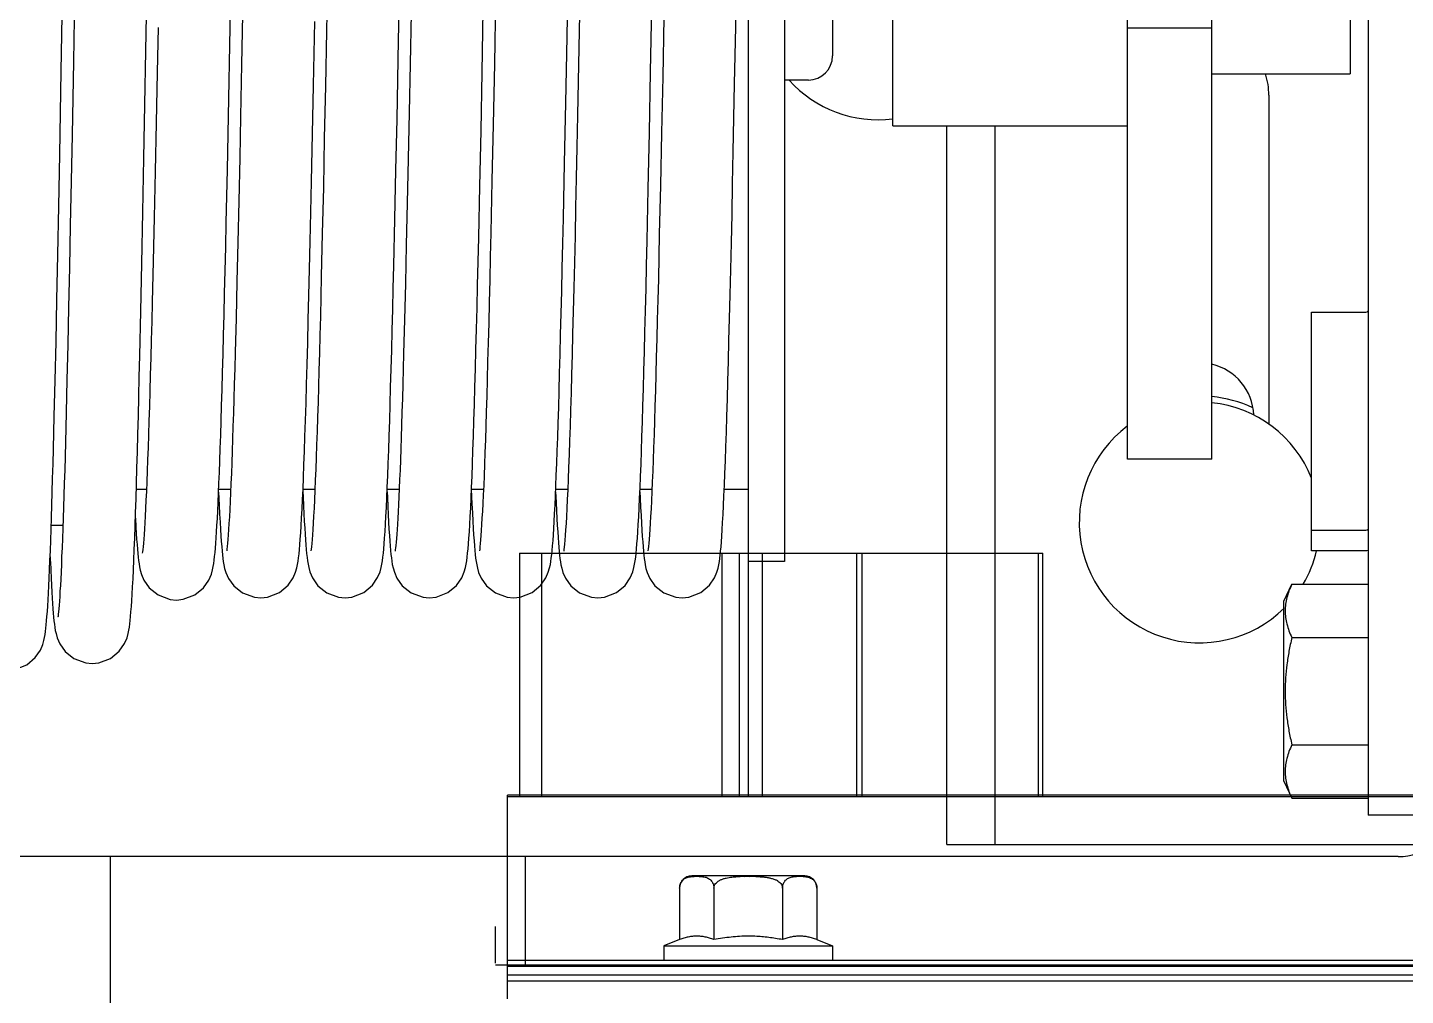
# Model space of a CAD drawing. Header units: millimetres. Extents: x 21899 to 38731, y -5425 to 3612.
# Drawn here: x 31261.5 to 31376, y -2807.2 to -2726.8 of the extents above; entities that cross this region are included whole.
import ezdxf

# ---------------------------------------------------------------- set-up
doc = ezdxf.new("R2010")
doc.units = ezdxf.units.MM

msp = doc.modelspace()

# ---------------------------------------------------------------- linework, layer by layer
at = {"color": 7, "linetype": 'Continuous'}
for p, q in [((31372.9, -2632.11), (31372.9, -2792.22)), ((31324.4, -2653.16), (31324.4, -2771.16)), ((31352.9, -2762.64), (31352.9, -2661.68)), ((31359.9, -2762.64), (31359.9, -2661.68)), ((31321.4, -2675.38), (31321.4, -2771.16)), ((31333.4, -2734.97), (31333.4, -2694.16)), ((31371.4, -2693.66), (31371.4, -2730.66)), ((31328.4, -2695.16), (31328.4, -2729.16)), ((31278.37, -2726.81), (31278.53, -2718.57)), ((31292.35, -2727.86), (31292.52, -2718.97)), ((31306.35, -2727.56), (31306.52, -2718.67)), ((31264.33, -2730.42), (31264.51, -2720.31)), ((31265.45, -2723.21), (31265.34, -2729.61)), ((31271.19, -2737.64), (31271.46, -2722.77)), ((31286.45, -2722.27), (31286.36, -2727.07)), ((31307.45, -2722.6), (31307.33, -2728.49)), ((31299.29, -2730.52), (31299.39, -2725.4)), ((31300.41, -2724.41), (31300.31, -2729.81)), ((31313.29, -2730.47), (31313.4, -2725.11)), ((31279.39, -2725.74), (31279.31, -2729.87)), ((31285.27, -2731.62), (31285.38, -2726.31)), ((31293.39, -2725.6), (31293.31, -2729.81)), ((31314.38, -2725.98), (31314.29, -2730.89)), ((31320.27, -2731.49), (31320.39, -2725.59)), ((31272.37, -2726.8), (31272.29, -2730.54)), ((31278.22, -2734.16), (31278.37, -2726.81)), ((31286.36, -2727.07), (31286.27, -2731.66)), ((31306.24, -2733.06), (31306.35, -2727.56)), ((31359.9, -2726.85), (31352.9, -2726.85)), ((31292.22, -2734.41), (31292.35, -2727.86)), ((31265.34, -2729.61), (31265.22, -2735.7)), ((31279.31, -2729.87), (31279.22, -2734.18)), ((31293.31, -2729.81), (31293.23, -2733.86)), ((31300.31, -2729.81), (31300.21, -2734.86)), ((31264.2, -2737.35), (31264.33, -2730.42)), ((31272.29, -2730.54), (31272.21, -2734.73)), ((31299.2, -2735.39), (31299.29, -2730.52)), ((31313.19, -2735.51), (31313.29, -2730.47)), ((31314.29, -2730.89), (31314.19, -2735.55)), ((31326.4, -2731.16), (31324.4, -2731.16)), ((31359.9, -2730.66), (31371.4, -2730.66)), ((31286.27, -2731.66), (31286.18, -2736)), ((31306.14, -2738.07), (31306.24, -2733.06)), ((31364.65, -2732.41), (31364.65, -2759.74)), ((31278.13, -2738.63), (31278.22, -2734.16)), ((31279.22, -2734.18), (31279.15, -2737.61)), ((31292.13, -2738.65), (31292.22, -2734.41)), ((31293.23, -2733.86), (31293.15, -2737.72)), ((31265.22, -2735.7), (31265.15, -2739.55)), ((31272.21, -2734.73), (31272.13, -2738.76)), ((31299.1, -2739.97), (31299.2, -2735.39)), ((31300.21, -2734.86), (31300.11, -2739.54)), ((31313.09, -2740.2), (31313.19, -2735.51)), ((31314.19, -2735.55), (31314.1, -2739.92)), ((31333.4, -2734.97), (31352.9, -2734.97)), ((31337.9, -2794.66), (31337.9, -2734.97)), ((31341.9, -2794.66), (31341.9, -2734.97)), ((31286.18, -2736), (31286.1, -2740.09)), ((31264.12, -2741.64), (31264.2, -2737.35)), ((31271.1, -2742.15), (31271.19, -2737.64)), ((31279.15, -2737.61), (31279.07, -2741.23)), ((31293.15, -2737.72), (31293.07, -2741.38)), ((31272.13, -2738.76), (31272.04, -2742.59)), ((31292.04, -2742.72), (31292.13, -2738.65)), ((31265.15, -2739.55), (31265.08, -2743.24)), ((31286.1, -2740.09), (31286.01, -2743.92)), ((31314.1, -2739.92), (31314.01, -2743.97)), ((31279.07, -2741.23), (31279, -2744.66)), ((31293.07, -2741.38), (31292.99, -2744.84)), ((31264.04, -2745.67), (31264.12, -2741.64)), ((31271.02, -2746.4), (31271.1, -2742.15)), ((31272.04, -2742.59), (31271.96, -2746.22)), ((31265.08, -2743.24), (31265.01, -2746.73)), ((31279, -2744.66), (31278.92, -2747.9)), ((31286.01, -2743.92), (31285.93, -2747.49)), ((31292.99, -2744.84), (31292.92, -2748.07)), ((31263.97, -2749.42), (31264.04, -2745.67)), ((31265.01, -2746.73), (31264.94, -2750.04)), ((31270.93, -2750.37), (31271.02, -2746.4)), ((31278.92, -2747.9), (31278.85, -2750.95)), ((31292.92, -2748.07), (31292.84, -2751.09)), ((31263.89, -2752.91), (31263.97, -2749.42)), ((31264.94, -2750.04), (31264.87, -2753.15)), ((31368.2, -2770.26), (31368.2, -2750.43)), ((31368.2, -2750.43), (31372.7, -2750.43)), ((31292.84, -2751.09), (31292.77, -2753.87)), ((31263.82, -2756.13), (31263.89, -2752.91)), ((31264.87, -2753.15), (31264.8, -2756.06)), ((31263.75, -2759.09), (31263.82, -2756.13)), ((31264.8, -2756.06), (31264.74, -2758.77)), ((31264.74, -2758.77), (31264.67, -2761.27)), ((31278.63, -2758.82), (31278.59, -2759.94)), ((31359.9, -2762.64), (31352.9, -2762.64)), ((31271.4, -2765.16), (31270.56, -2765.16)), ((31277.4, -2765.4), (31277.45, -2766.46)), ((31278.4, -2765.16), (31277.41, -2765.16)), ((31285.4, -2765.16), (31284.41, -2765.16)), ((31292.4, -2765.16), (31291.41, -2765.16)), ((31298.39, -2765.16), (31298.44, -2766.36)), ((31299.4, -2765.16), (31298.41, -2765.16)), ((31306.4, -2765.16), (31305.4, -2765.16)), ((31305.4, -2765.37), (31305.43, -2766.23)), ((31313.4, -2765.16), (31312.41, -2765.16)), ((31321.4, -2765.16), (31319.4, -2765.16)), ((31270.49, -2767.55), (31270.53, -2768.29)), ((31263.42, -2770.26), (31263.48, -2768.48)), ((31264.46, -2768.16), (31263.49, -2768.16)), ((31372.7, -2768.57), (31368.2, -2768.57)), ((31263.38, -2771.07), (31263.42, -2770.26)), ((31263.4, -2770.77), (31263.4, -2771.16)), ((31302.4, -2770.47), (31302.4, -2790.69)), ((31302.4, -2770.47), (31330.87, -2770.47)), ((31320.66, -2790.69), (31320.66, -2770.47)), ((31324.4, -2771.16), (31321.4, -2771.16)), ((31321.41, -2790.69), (31321.41, -2770.47)), ((31330.87, -2790.69), (31330.87, -2770.47)), ((31330.87, -2770.47), (31345.87, -2770.47)), ((31345.87, -2790.69), (31345.87, -2770.47)), ((31365.9, -2774.45), (31366.56, -2773.02)), ((31366.56, -2773.02), (31372.9, -2773.02)), ((31365.9, -2789.4), (31365.9, -2774.45)), ((31366.56, -2777.47), (31372.9, -2777.47)), ((31366.56, -2786.37), (31372.9, -2786.37)), ((31365.9, -2789.4), (31366.56, -2790.82)), ((31301.4, -2807.47), (31301.4, -2790.56)), ((31439.4, -2790.56), (31301.4, -2790.56)), ((31376.9, -2790.56), (31372.9, -2790.56)), ((31366.56, -2790.82), (31372.9, -2790.82)), ((31376.9, -2792.22), (31372.9, -2792.22)), ((31337.9, -2794.66), (31380.9, -2794.66)), ((31375.4, -2795.66), (31239.4, -2795.66)), ((31268.4, -2795.66), (31268.4, -5293.02)), ((31302.88, -2795.66), (31302.88, -2804.64)), ((31326.1, -2797.27), (31316.7, -2797.27)), ((31315.7, -2798.27), (31315.7, -2802.56)), ((31318.55, -2798.27), (31318.55, -2802.56)), ((31324.25, -2798.27), (31324.25, -2802.56)), ((31327.1, -2798.27), (31327.1, -2802.56)), ((31300.4, -2804.51), (31300.4, -2801.48)), ((31315.7, -2802.56), (31314.4, -2803.07)), ((31314.4, -2803.07), (31314.4, -2804.27)), ((31314.4, -2803.07), (31328.4, -2803.07)), ((31327.1, -2802.56), (31328.4, -2803.07)), ((31328.4, -2803.07), (31328.4, -2804.27)), ((31301.4, -2804.27), (31439.4, -2804.27)), ((31300.4, -2804.64), (34182.4, -2804.64)), ((31301.4, -2805.97), (31439.4, -2805.97))]:
    msp.add_line(p, q, dxfattribs=at)
at = {"color": 9, "linetype": 'Continuous'}
for p, q in [((31304.22, -2770.47), (31304.22, -2790.69)), ((31319.22, -2790.69), (31319.22, -2770.47)), ((31322.59, -2790.69), (31322.59, -2770.47)), ((31330.43, -2790.69), (31330.43, -2770.47)), ((31345.5, -2790.69), (31345.5, -2770.47)), ((31439.4, -2790.69), (31301.4, -2790.69)), ((31301.4, -2804.77), (31439.4, -2804.77)), ((31301.4, -2805.47), (31439.4, -2805.47))]:
    msp.add_line(p, q, dxfattribs=at)
at = {"color": 3, "linetype": 'Continuous'}
msp.add_line((31372.7, -2770.26), (31368.2, -2770.26), dxfattribs=at)
at = {"color": 7, "linetype": 'Continuous'}
for points in [[(31307.33, -2728.49), (31307.22, -2734.08), (31307.17, -2736.75), (31307.11, -2739.31), (31307.06, -2741.76), (31307.01, -2744.1), (31306.96, -2746.32), (31306.91, -2748.41), (31306.86, -2750.39), (31306.81, -2752.25), (31306.77, -2753.99), (31306.72, -2755.63), (31306.68, -2757.15), (31306.64, -2758.58), (31306.6, -2759.9), (31306.55, -2761.13), (31306.51, -2762.27), (31306.48, -2763.33), (31306.44, -2764.3), (31306.4, -2765.19), (31306.36, -2766.01), (31306.33, -2766.75), (31306.29, -2767.41), (31306.26, -2768), (31306.23, -2768.53), (31306.19, -2768.98), (31306.16, -2769.37), (31306.13, -2769.7), (31306.11, -2769.95), (31306.09, -2770.15), (31306.07, -2770.28)], [(31284.11, -2770.16), (31284.15, -2769.76), (31284.18, -2769.29), (31284.22, -2768.77), (31284.26, -2768.18), (31284.29, -2767.53), (31284.33, -2766.81), (31284.37, -2766.01), (31284.41, -2765.13), (31284.45, -2764.17), (31284.49, -2763.13), (31284.53, -2761.99), (31284.57, -2760.76), (31284.61, -2759.43), (31284.66, -2758), (31284.7, -2756.45), (31284.75, -2754.79), (31284.8, -2753), (31284.84, -2751.09), (31284.89, -2749.05), (31284.95, -2746.88), (31285, -2744.57), (31285.05, -2742.13), (31285.11, -2739.59), (31285.16, -2736.97), (31285.27, -2731.62)], [(31319.14, -2769.93), (31319.17, -2769.52), (31319.2, -2769.04), (31319.24, -2768.51), (31319.27, -2767.91), (31319.31, -2767.25), (31319.34, -2766.51), (31319.38, -2765.7), (31319.42, -2764.81), (31319.46, -2763.84), (31319.5, -2762.78), (31319.54, -2761.64), (31319.58, -2760.41), (31319.62, -2759.09), (31319.67, -2757.67), (31319.71, -2756.15), (31319.75, -2754.53), (31319.8, -2752.8), (31319.85, -2750.96), (31319.9, -2748.99), (31319.95, -2746.9), (31320, -2744.67), (31320.05, -2742.3), (31320.1, -2739.78), (31320.16, -2737.12), (31320.27, -2731.49)], [(31305.11, -2770.23), (31305.14, -2769.85), (31305.18, -2769.42), (31305.21, -2768.95), (31305.24, -2768.42), (31305.28, -2767.83), (31305.31, -2767.19), (31305.35, -2766.48), (31305.38, -2765.71), (31305.42, -2764.88), (31305.45, -2763.99), (31305.49, -2763.02), (31305.53, -2761.97), (31305.57, -2760.85), (31305.61, -2759.65), (31305.65, -2758.36), (31305.69, -2756.98), (31305.73, -2755.51), (31305.77, -2753.95), (31305.81, -2752.29), (31305.86, -2750.55), (31305.9, -2748.71), (31305.95, -2746.78), (31305.99, -2744.75), (31306.04, -2742.63), (31306.14, -2738.07)], [(31273.89, -2774.35), (31274.46, -2774.29), (31275.43, -2773.92), (31276.15, -2773.33), (31276.59, -2772.7), (31276.8, -2772.2), (31276.9, -2771.85), (31276.95, -2771.57), (31277, -2771.31), (31277.04, -2771.04), (31277.07, -2770.74), (31277.1, -2770.41), (31277.14, -2770.04), (31277.17, -2769.64), (31277.2, -2769.19), (31277.23, -2768.7), (31277.26, -2768.16), (31277.3, -2767.57), (31277.33, -2766.93), (31277.36, -2766.22), (31277.4, -2765.46), (31277.43, -2764.64), (31277.46, -2763.75), (31277.5, -2762.79), (31277.54, -2761.76), (31277.57, -2760.66), (31277.61, -2759.48), (31277.65, -2758.22), (31277.69, -2756.87), (31277.73, -2755.45), (31277.77, -2753.94), (31277.81, -2752.34), (31277.86, -2750.65), (31277.9, -2748.87), (31277.94, -2747), (31277.99, -2745.05), (31278.03, -2743), (31278.13, -2738.63)], [(31298.12, -2770.11), (31298.16, -2769.69), (31298.19, -2769.21), (31298.23, -2768.68), (31298.26, -2768.08), (31298.3, -2767.42), (31298.34, -2766.69), (31298.37, -2765.89), (31298.41, -2765.01), (31298.45, -2764.06), (31298.49, -2763.03), (31298.53, -2761.92), (31298.57, -2760.73), (31298.61, -2759.46), (31298.65, -2758.11), (31298.69, -2756.67), (31298.74, -2755.15), (31298.78, -2753.54), (31298.82, -2751.85), (31298.87, -2750.07), (31298.91, -2748.21), (31298.96, -2746.27), (31299.01, -2744.25), (31299.1, -2739.97)], [(31300.11, -2739.54), (31300.01, -2743.85), (31299.97, -2745.86), (31299.92, -2747.78), (31299.88, -2749.61), (31299.84, -2751.35), (31299.79, -2753), (31299.75, -2754.55), (31299.71, -2756.03), (31299.67, -2757.41), (31299.63, -2758.71), (31299.59, -2759.92), (31299.56, -2761.05), (31299.52, -2762.11), (31299.48, -2763.09), (31299.45, -2764), (31299.42, -2764.83), (31299.38, -2765.61), (31299.35, -2766.32), (31299.32, -2766.97), (31299.28, -2767.56), (31299.25, -2768.09), (31299.22, -2768.57), (31299.19, -2768.99), (31299.16, -2769.35), (31299.14, -2769.66), (31299.11, -2769.92), (31299.09, -2770.12), (31299.07, -2770.27)], [(31312.12, -2770.11), (31312.15, -2769.69), (31312.19, -2769.22), (31312.23, -2768.68), (31312.26, -2768.09), (31312.3, -2767.43), (31312.34, -2766.7), (31312.37, -2765.9), (31312.41, -2765.03), (31312.45, -2764.09), (31312.49, -2763.07), (31312.53, -2761.97), (31312.57, -2760.8), (31312.61, -2759.55), (31312.65, -2758.23), (31312.69, -2756.82), (31312.73, -2755.32), (31312.78, -2753.75), (31312.82, -2752.09), (31312.86, -2750.33), (31312.91, -2748.49), (31312.95, -2746.56), (31313, -2744.53), (31313.09, -2740.2)], [(31291.12, -2770.1), (31291.16, -2769.67), (31291.19, -2769.2), (31291.23, -2768.66), (31291.26, -2768.06), (31291.3, -2767.4), (31291.34, -2766.66), (31291.37, -2765.86), (31291.41, -2764.98), (31291.45, -2764.03), (31291.49, -2763), (31291.53, -2761.9), (31291.57, -2760.71), (31291.61, -2759.45), (31291.65, -2758.1), (31291.69, -2756.68), (31291.74, -2755.18), (31291.78, -2753.6), (31291.82, -2751.95), (31291.87, -2750.23), (31291.91, -2748.44), (31291.95, -2746.59), (31292.04, -2742.72)], [(31314.01, -2743.97), (31313.93, -2747.69), (31313.88, -2749.43), (31313.84, -2751.08), (31313.8, -2752.66), (31313.76, -2754.17), (31313.72, -2755.6), (31313.69, -2756.96), (31313.65, -2758.25), (31313.61, -2759.46), (31313.57, -2760.61), (31313.54, -2761.7), (31313.5, -2762.71), (31313.46, -2763.66), (31313.43, -2764.54), (31313.39, -2765.35), (31313.36, -2766.1), (31313.33, -2766.79), (31313.29, -2767.41), (31313.26, -2767.98), (31313.23, -2768.48), (31313.2, -2768.92), (31313.17, -2769.31), (31313.14, -2769.64), (31313.11, -2769.9), (31313.09, -2770.11), (31313.07, -2770.26)], [(31271.96, -2746.22), (31271.88, -2749.61), (31271.84, -2751.21), (31271.8, -2752.76), (31271.76, -2754.23), (31271.72, -2755.64), (31271.69, -2756.99), (31271.65, -2758.27), (31271.61, -2759.48), (31271.57, -2760.62), (31271.54, -2761.69), (31271.5, -2762.7), (31271.47, -2763.64), (31271.43, -2764.52), (31271.4, -2765.33), (31271.36, -2766.07), (31271.33, -2766.76), (31271.3, -2767.38), (31271.27, -2767.94), (31271.24, -2768.45), (31271.21, -2768.9), (31271.18, -2769.29), (31271.15, -2769.63), (31271.13, -2769.92), (31271.1, -2770.16), (31271.08, -2770.34), (31271.06, -2770.46), (31271.06, -2770.47)], [(31285.93, -2747.49), (31285.85, -2750.8), (31285.81, -2752.35), (31285.77, -2753.84), (31285.73, -2755.27), (31285.69, -2756.63), (31285.66, -2757.93), (31285.62, -2759.17), (31285.58, -2760.34), (31285.54, -2761.45), (31285.51, -2762.5), (31285.47, -2763.48), (31285.43, -2764.39), (31285.4, -2765.24), (31285.36, -2766.02), (31285.33, -2766.73), (31285.29, -2767.38), (31285.26, -2767.96), (31285.23, -2768.48), (31285.2, -2768.93), (31285.17, -2769.32), (31285.14, -2769.65), (31285.11, -2769.92), (31285.09, -2770.12), (31285.07, -2770.27)], [(31270.65, -2762.03), (31270.69, -2760.58), (31270.73, -2759.06), (31270.77, -2757.47), (31270.81, -2755.8), (31270.85, -2754.06), (31270.93, -2750.37)], [(31278.85, -2750.95), (31278.77, -2753.79), (31278.74, -2755.13), (31278.7, -2756.41), (31278.67, -2757.64), (31278.63, -2758.82)], [(31292.77, -2753.87), (31292.7, -2756.43), (31292.67, -2757.62), (31292.63, -2758.75), (31292.6, -2759.82), (31292.56, -2760.84), (31292.53, -2761.8), (31292.5, -2762.71), (31292.47, -2763.56), (31292.44, -2764.35), (31292.4, -2765.1), (31292.37, -2765.79), (31292.34, -2766.43), (31292.31, -2767.02), (31292.28, -2767.56), (31292.26, -2768.05), (31292.23, -2768.49), (31292.2, -2768.89), (31292.17, -2769.24), (31292.15, -2769.55), (31292.12, -2769.81), (31292.1, -2770.02), (31292.08, -2770.18), (31292.07, -2770.29), (31292.06, -2770.3)], [(31263.48, -2768.48), (31263.51, -2767.51), (31263.55, -2766.48), (31263.58, -2765.4), (31263.61, -2764.25), (31263.65, -2763.05), (31263.68, -2761.79), (31263.75, -2759.09)], [(31278.59, -2759.94), (31278.56, -2761), (31278.52, -2762), (31278.49, -2762.95), (31278.46, -2763.84), (31278.42, -2764.67), (31278.39, -2765.45), (31278.36, -2766.17), (31278.32, -2766.83), (31278.29, -2767.44), (31278.26, -2767.99), (31278.23, -2768.49), (31278.2, -2768.93), (31278.17, -2769.32), (31278.14, -2769.64), (31278.11, -2769.91), (31278.09, -2770.12), (31278.07, -2770.27)], [(31264.67, -2761.27), (31264.61, -2763.57), (31264.58, -2764.64), (31264.55, -2765.66), (31264.51, -2766.63), (31264.48, -2767.55), (31264.45, -2768.42), (31264.42, -2769.24), (31264.39, -2770.01), (31264.36, -2770.74), (31264.34, -2771.41), (31264.31, -2772.03), (31264.28, -2772.61), (31264.25, -2773.14), (31264.22, -2773.62), (31264.2, -2774.05), (31264.17, -2774.44), (31264.15, -2774.78), (31264.12, -2775.07), (31264.1, -2775.32), (31264.08, -2775.52), (31264.06, -2775.68), (31264.05, -2775.77), (31264.05, -2775.78)], [(31266.89, -2779.62), (31267.45, -2779.56), (31268.43, -2779.2), (31269.14, -2778.61), (31269.58, -2777.97), (31269.79, -2777.48), (31269.89, -2777.14), (31269.94, -2776.86), (31269.99, -2776.61), (31270.02, -2776.34), (31270.06, -2776.04), (31270.09, -2775.71), (31270.12, -2775.33), (31270.15, -2774.9), (31270.19, -2774.41), (31270.22, -2773.86), (31270.25, -2773.26), (31270.29, -2772.58), (31270.32, -2771.84), (31270.36, -2771.03), (31270.39, -2770.15), (31270.43, -2769.2), (31270.46, -2768.18), (31270.5, -2767.1), (31270.54, -2765.94), (31270.58, -2764.71), (31270.61, -2763.41), (31270.65, -2762.03)], [(31284.4, -2765.36), (31284.41, -2765.79), (31284.45, -2766.52), (31284.48, -2767.19), (31284.51, -2767.81), (31284.55, -2768.37), (31284.58, -2768.89), (31284.61, -2769.35), (31284.64, -2769.77), (31284.68, -2770.16), (31284.71, -2770.5)], [(31291.4, -2765.36), (31291.42, -2765.82), (31291.45, -2766.57), (31291.49, -2767.26), (31291.52, -2767.89), (31291.55, -2768.47), (31291.59, -2768.98), (31291.62, -2769.45), (31291.65, -2769.86), (31291.68, -2770.23), (31291.72, -2770.56)], [(31312.4, -2765.36), (31312.42, -2765.89), (31312.45, -2766.65), (31312.49, -2767.34), (31312.52, -2767.97), (31312.56, -2768.55), (31312.59, -2769.07), (31312.63, -2769.53), (31312.66, -2769.94), (31312.69, -2770.3), (31312.72, -2770.62)], [(31277.45, -2766.46), (31277.48, -2767.21), (31277.52, -2767.88), (31277.55, -2768.49), (31277.59, -2769.02), (31277.62, -2769.5), (31277.66, -2769.91), (31277.69, -2770.28), (31277.72, -2770.6)], [(31298.44, -2766.36), (31298.48, -2767.11), (31298.51, -2767.79), (31298.55, -2768.4), (31298.58, -2768.94), (31298.62, -2769.43), (31298.65, -2769.86), (31298.69, -2770.24), (31298.72, -2770.58)], [(31305.43, -2766.23), (31305.47, -2766.93), (31305.5, -2767.57), (31305.53, -2768.15), (31305.57, -2768.68), (31305.6, -2769.16), (31305.63, -2769.59), (31305.66, -2769.97), (31305.69, -2770.32), (31305.72, -2770.63)], [(31270.53, -2768.29), (31270.56, -2768.82), (31270.59, -2769.3), (31270.62, -2769.73), (31270.65, -2770.12), (31270.68, -2770.48), (31270.72, -2770.79)], [(31280.9, -2774.16), (31281.47, -2774.11), (31282.45, -2773.73), (31283.17, -2773.13), (31283.6, -2772.5), (31283.8, -2772.03), (31283.9, -2771.68), (31283.96, -2771.39), (31284, -2771.12), (31284.04, -2770.84), (31284.08, -2770.52), (31284.11, -2770.16)], [(31287.9, -2774.16), (31288.47, -2774.11), (31289.45, -2773.73), (31290.17, -2773.13), (31290.6, -2772.49), (31290.81, -2772), (31290.91, -2771.65), (31290.96, -2771.36), (31291.01, -2771.09), (31291.05, -2770.79), (31291.09, -2770.47), (31291.12, -2770.1)], [(31294.9, -2774.16), (31295.47, -2774.11), (31296.45, -2773.73), (31297.17, -2773.14), (31297.6, -2772.5), (31297.81, -2772), (31297.91, -2771.65), (31297.96, -2771.37), (31298.01, -2771.09), (31298.05, -2770.8), (31298.08, -2770.47), (31298.12, -2770.11)], [(31308.9, -2774.16), (31309.47, -2774.11), (31310.45, -2773.73), (31311.17, -2773.14), (31311.6, -2772.5), (31311.81, -2772), (31311.9, -2771.65), (31311.96, -2771.37), (31312.01, -2771.09), (31312.05, -2770.8), (31312.08, -2770.48), (31312.12, -2770.11)], [(31315.9, -2774.16), (31316.47, -2774.11), (31317.46, -2773.73), (31318.18, -2773.12), (31318.6, -2772.51), (31318.79, -2772.04), (31318.89, -2771.7), (31318.95, -2771.42), (31319, -2771.16), (31319.04, -2770.9), (31319.07, -2770.61), (31319.1, -2770.29), (31319.14, -2769.93)], [(31263.14, -2775.71), (31263.17, -2775.3), (31263.2, -2774.84), (31263.23, -2774.34), (31263.26, -2773.79), (31263.29, -2773.18), (31263.32, -2772.53), (31263.35, -2771.82), (31263.38, -2771.07)], [(31263.43, -2771.16), (31263.46, -2771.87), (31263.49, -2772.53), (31263.52, -2773.13), (31263.55, -2773.69), (31263.58, -2774.19), (31263.61, -2774.65), (31263.64, -2775.07), (31263.66, -2775.44), (31263.69, -2775.78), (31263.72, -2776.09)], [(31270.72, -2770.79), (31270.75, -2771.08), (31270.79, -2771.34), (31270.83, -2771.6), (31270.89, -2771.88), (31271, -2772.23), (31271.2, -2772.71), (31271.64, -2773.34), (31272.37, -2773.93), (31273.37, -2774.3), (31273.89, -2774.35)], [(31277.72, -2770.6), (31277.76, -2770.89), (31277.79, -2771.16), (31277.84, -2771.43), (31277.9, -2771.72), (31278.01, -2772.07), (31278.22, -2772.55), (31278.66, -2773.17), (31279.39, -2773.76), (31280.39, -2774.12), (31280.9, -2774.16)], [(31284.71, -2770.5), (31284.75, -2770.81), (31284.78, -2771.1), (31284.83, -2771.37), (31284.89, -2771.65), (31284.98, -2772), (31285.2, -2772.5), (31285.65, -2773.17), (31286.39, -2773.76), (31287.37, -2774.12), (31287.9, -2774.16)], [(31291.72, -2770.56), (31291.75, -2770.86), (31291.79, -2771.13), (31291.83, -2771.4), (31291.89, -2771.68), (31292, -2772.03), (31292.21, -2772.53), (31292.66, -2773.18), (31293.4, -2773.76), (31294.38, -2774.12), (31294.9, -2774.16)], [(31298.72, -2770.58), (31298.75, -2770.88), (31298.79, -2771.16), (31298.84, -2771.42), (31298.9, -2771.7), (31299, -2772.06), (31299.21, -2772.54), (31299.65, -2773.16), (31300.39, -2773.76), (31301.38, -2774.12), (31301.9, -2774.16)], [(31301.9, -2774.16), (31302.46, -2774.11), (31303.45, -2773.73), (31304.17, -2773.13), (31304.59, -2772.51), (31304.79, -2772.04), (31304.9, -2771.69), (31304.96, -2771.41), (31305, -2771.14), (31305.04, -2770.87), (31305.07, -2770.57), (31305.11, -2770.23)], [(31305.72, -2770.63), (31305.76, -2770.91), (31305.8, -2771.17), (31305.84, -2771.43), (31305.9, -2771.71), (31306, -2772.06), (31306.21, -2772.54), (31306.65, -2773.17), (31307.39, -2773.76), (31308.38, -2774.12), (31308.9, -2774.16)], [(31312.72, -2770.62), (31312.76, -2770.91), (31312.8, -2771.18), (31312.84, -2771.44), (31312.9, -2771.72), (31313.01, -2772.07), (31313.22, -2772.55), (31313.65, -2773.17), (31314.39, -2773.76), (31315.39, -2774.12), (31315.9, -2774.16)], [(31259.9, -2780.16), (31260.46, -2780.11), (31261.46, -2779.73), (31262.17, -2779.13), (31262.59, -2778.51), (31262.79, -2778.05), (31262.88, -2777.72), (31262.94, -2777.45), (31262.99, -2777.21), (31263.02, -2776.96), (31263.05, -2776.69), (31263.08, -2776.4), (31263.11, -2776.07), (31263.14, -2775.71)], [(31263.72, -2776.09), (31263.76, -2776.36), (31263.79, -2776.62), (31263.83, -2776.87), (31263.89, -2777.14), (31263.99, -2777.48), (31264.2, -2777.99), (31264.65, -2778.63), (31265.38, -2779.22), (31266.37, -2779.57), (31266.89, -2779.62)]]:
    msp.add_lwpolyline(points, dxfattribs=at)
for centre, radius, start, end in [((31326.4, -2729.16), 2, 270, 0), ((31332.2, -2724.46), 10, 222.2101, 276.9012), ((31358.9, -2732.41), 5.75, 0, 17.8152), ((31358.9, -2759.16), 4.5, 2.3634, 77.106), ((31358.9, -2767.91), 10.5, 65.1983, 84.5196), ((31358.9, -2767.91), 10, 21.5441, 84.249), ((31358.9, -2767.91), 10, 126.9763, 314.5289), ((31358.9, -2767.91), 10, 329.249, 346.4429), ((31375.4, -2790.66), 5, 270, 306.2247), ((31316.7, -2798.27), 1, 90, 180), ((31326.1, -2798.27), 1, 0, 90)]:
    msp.add_arc(centre, radius, start, end, dxfattribs=at)
for points, start_tangent, end_tangent in [([(31372.7, -2750.43), (31372.9, -2750.34)], (0.021697, 0), (0, 0.021697)), ([(31372.9, -2768.49), (31372.7, -2768.57)], (0, -0.021697), (-0.021697, 0)), ([(31366.56, -2773.02), (31366.32, -2773.59), (31366.15, -2774.15), (31366.04, -2774.7), (31366, -2775.25), (31366.04, -2775.8), (31366.15, -2776.34), (31366.32, -2776.9), (31366.56, -2777.47)], (-0.19534, -0.418907), (0.19534, -0.418907)), ([(31366.56, -2777.47), (31366.32, -2778.61), (31366.15, -2779.72), (31366.04, -2780.82), (31366, -2781.92)], (-0.102043, -0.437666), (0, -0.449404)), ([(31366, -2781.92), (31366.04, -2783.03), (31366.15, -2784.13), (31366.32, -2785.23), (31366.56, -2786.37)], (0, -0.449404), (0.102043, -0.437666)), ([(31366.56, -2786.37), (31366.32, -2786.94), (31366.15, -2787.5), (31366.04, -2788.05), (31366, -2788.6), (31366.04, -2789.15), (31366.15, -2789.69), (31366.32, -2790.25), (31366.56, -2790.82)], (-0.19534, -0.418907), (0.19534, -0.418907)), ([(31315.77, -2797.89), (31315.81, -2797.82), (31315.89, -2797.69), (31315.99, -2797.58), (31316.11, -2797.49), (31316.25, -2797.42), (31316.41, -2797.37), (31316.59, -2797.33), (31316.7, -2797.32)], (0.393606, 0.919279), (0.994208, 0.10747)), ([(31316.7, -2797.32), (31316.8, -2797.31), (31317.02, -2797.3), (31317.23, -2797.3), (31317.44, -2797.31), (31317.63, -2797.33), (31317.81, -2797.36), (31317.97, -2797.41), (31318.11, -2797.48), (31318.24, -2797.57), (31318.35, -2797.69), (31318.43, -2797.81), (31318.5, -2797.96), (31318.54, -2798.12), (31318.55, -2798.27)], (0.994208, 0.10747), (0, -1)), ([(31318.55, -2798.27), (31318.57, -2798.12), (31318.63, -2797.98), (31318.75, -2797.84), (31318.9, -2797.71), (31319.1, -2797.6), (31319.32, -2797.51), (31319.56, -2797.44), (31319.81, -2797.39), (31320.04, -2797.36), (31320.26, -2797.34), (31320.46, -2797.32), (31320.65, -2797.31), (31320.83, -2797.3), (31321.02, -2797.3), (31321.21, -2797.3), (31321.4, -2797.3)], (0, 1), (1, 0)), ([(31321.4, -2797.3), (31321.68, -2797.3), (31321.97, -2797.3), (31322.26, -2797.32), (31322.54, -2797.34), (31322.83, -2797.37), (31323.11, -2797.42), (31323.4, -2797.49), (31323.66, -2797.58), (31323.87, -2797.69), (31324.03, -2797.82), (31324.15, -2797.97), (31324.22, -2798.12), (31324.25, -2798.27)], (1, 0), (0, -1)), ([(31324.25, -2798.27), (31324.26, -2798.12), (31324.29, -2797.96), (31324.36, -2797.82), (31324.44, -2797.69), (31324.55, -2797.58), (31324.67, -2797.49), (31324.81, -2797.42), (31324.96, -2797.37), (31325.13, -2797.33), (31325.32, -2797.31), (31325.51, -2797.3), (31325.7, -2797.3), (31325.88, -2797.3), (31326.04, -2797.31), (31326.19, -2797.33), (31326.35, -2797.36), (31326.5, -2797.41), (31326.65, -2797.48), (31326.79, -2797.57), (31326.9, -2797.68), (31326.98, -2797.81), (31327.05, -2797.96), (31327.09, -2798.12), (31327.1, -2798.27)], (0, 1), (0, -1)), ([(31315.7, -2798.27), (31315.71, -2798.12), (31315.72, -2798.07)], (0, 1), (0.196493, 0.980505)), ([(31315.72, -2798.07), (31315.73, -2798.01)], (0.196493, 0.980505), (0.259097, 0.965851)), ([(31315.73, -2798.01), (31315.74, -2797.96), (31315.77, -2797.89)], (0.259097, 0.965851), (0.393606, 0.919279)), ([(31318.55, -2802.56), (31318.18, -2802.44), (31317.83, -2802.34), (31317.47, -2802.29), (31317.12, -2802.27), (31316.77, -2802.29), (31316.42, -2802.34), (31316.06, -2802.44), (31315.7, -2802.56)], (-0.932391, 0.361452), (-0.932391, -0.361452)), ([(31321.4, -2802.27), (31320.68, -2802.29), (31319.98, -2802.35), (31319.27, -2802.44), (31318.55, -2802.56)], (-1, 0), (-0.981728, -0.190289)), ([(31324.25, -2802.56), (31323.66, -2802.46), (31323.1, -2802.38), (31322.53, -2802.32), (31321.96, -2802.28), (31321.4, -2802.27)], (-0.981728, 0.190289), (-1, 0)), ([(31327.1, -2802.56), (31326.73, -2802.44), (31326.38, -2802.34), (31326.02, -2802.29), (31325.67, -2802.27), (31325.32, -2802.29), (31324.97, -2802.34), (31324.61, -2802.44), (31324.25, -2802.56)], (-0.932391, 0.361452), (-0.932391, -0.361452))]:
    msp.add_spline(points, degree=3, dxfattribs=dict(at, start_tangent=start_tangent, end_tangent=end_tangent))
at = {"color": 3, "linetype": 'Continuous', "start_tangent": (-0.020018, -0.000399), "end_tangent": (-0.020016, 0)}
msp.add_spline([(31372.9, -2770.25), (31372.7, -2770.26)], degree=3, dxfattribs=at)

doc.saveas('drawing.dxf')
